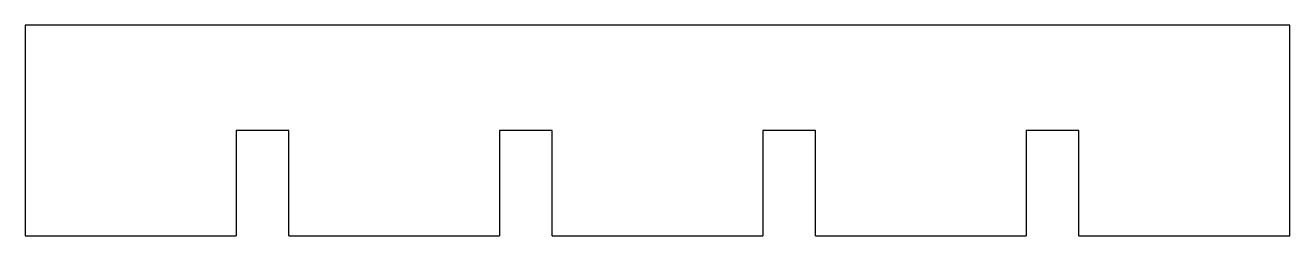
# Model space of a CAD drawing. Header units: millimetres. Extents: x 0 to 108, y 0 to 188.
# Drawn here: x 32 to 108.2, y 175.2 to 187.9 of the extents above; entities outside this region: 2.
import ezdxf

# ---------------------------------------------------------------- set-up
doc = ezdxf.new("R2010")
doc.units = ezdxf.units.MM
doc.styles.add('SLDTEXTSTYLE0', font='TXT', dxfattribs={"width": 0.7})

msp = doc.modelspace()

# ---------------------------------------------------------------- linework, layer by layer
at = {"color": 7, "linetype": 'Continuous', "lineweight": 25}
for p, q in [((108.242, 187.871), (32.042, 187.871)), ((32.042, 187.871), (32.042, 175.171)), ((108.242, 175.171), (108.242, 187.871)), ((47.917, 181.521), (44.742, 181.521)), ((44.742, 181.521), (44.742, 175.171)), ((47.917, 175.171), (47.917, 181.521)), ((63.792, 181.521), (60.617, 181.521)), ((60.617, 181.521), (60.617, 175.171)), ((63.792, 175.171), (63.792, 181.521)), ((79.667, 181.521), (76.492, 181.521)), ((76.492, 181.521), (76.492, 175.171)), ((79.667, 175.171), (79.667, 181.521)), ((95.542, 181.521), (92.367, 181.521)), ((92.367, 181.521), (92.367, 175.171)), ((95.542, 175.171), (95.542, 181.521)), ((32.042, 175.171), (44.742, 175.171)), ((47.917, 175.171), (60.617, 175.171)), ((63.792, 175.171), (76.492, 175.171)), ((79.667, 175.171), (92.367, 175.171)), ((95.542, 175.171), (108.242, 175.171))]:
    msp.add_line(p, q, dxfattribs=at)

# ---------------------------------------------------------------- texts
at = {"color": 7, "linetype": 'Continuous', "char_height": 3.73507, "attachment_point": 1, "style": 'SLDTEXTSTYLE0'}
for s, insert in [('SOLIDWORKS Educational Product.', (0, 10.417)), ('For Instructional Use Only.', (0, 4.815))]:
    msp.add_mtext(s, dxfattribs=dict(at, insert=insert))

doc.saveas('drawing.dxf')
